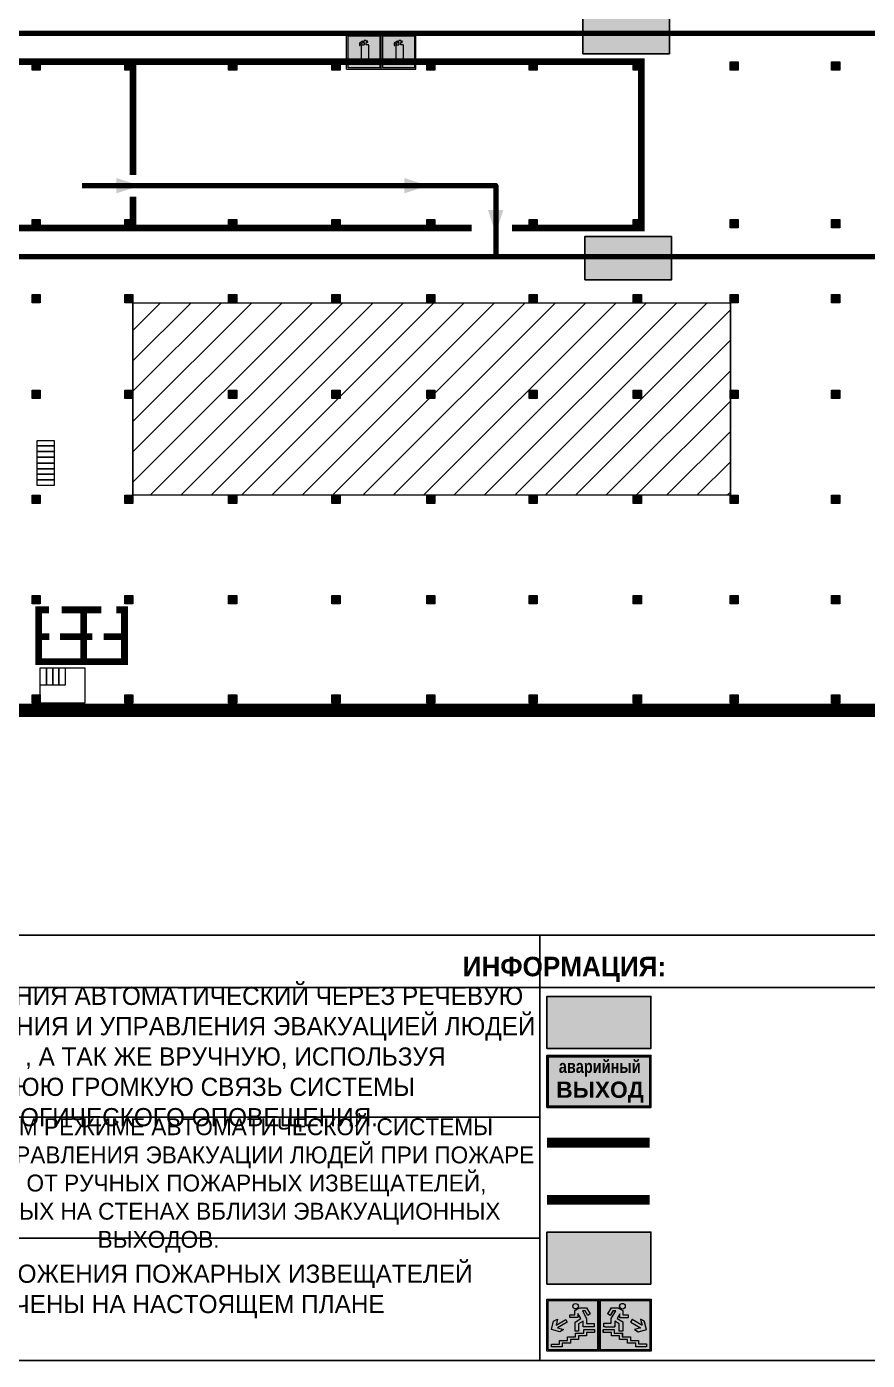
# Model space of a CAD drawing. Header units: millimetres. Extents: x 13810 to 67229, y 12374 to 21950.
# Drawn here: x 28822.2 to 28951.6, y 15361.6 to 15566.8 of the extents above; entities that cross this region are included whole.
import ezdxf

# ---------------------------------------------------------------- set-up
doc = ezdxf.new("R2010")
doc.units = ezdxf.units.MM
doc.linetypes.add('GOST2.303 4', pattern=[7, 5, -2, 0])
doc.layers.add('План_Штампы', color=7, linetype='Continuous')
doc.styles.add('обычный', font='arial.ttf')

# ---------------------------------------------------------------- blocks, each defined once
blk = doc.blocks.new('A$C41C009D9')
at = {"true_color": 0xffffff}
blk.add_hatch(color=7, dxfattribs=at).paths.add_polyline_path([(0, 8), (-16, 8), (-16, 0), (0, 0)])
h = blk.add_hatch(color=126)
h.dxf.hatch_style = 1
h.paths.add_polyline_path([(-15.8, 7.8), (-15.8, 0.2), (-0.2, 0.2), (-0.2, 7.8)])
at = {"color": 126}
for points in [[(-16, 0), (0, 0), (0, 8), (-16, 8)], [(-16, 0), (0, 0), (0, 8), (-16, 8)], [(-15.8, 7.8), (-0.2, 7.8), (-0.2, 0.2), (-15.8, 0.2)]]:
    blk.add_lwpolyline(points, close=True, dxfattribs=at)
at = {"color": 7, "true_color": 0xffffff, "insert": (-15.8, 7.3), "char_height": 2.5, "width": 15.5999, "attachment_point": 1, "style": 'обычный'}
blk.add_mtext('\\pi1.6133;{\\fArial|b1|i0|c204|p34;\\H0.8x;\\W0.8;аварийный\\H1.25x;\\W1;\\P\\pi1.2327;ВЫХОД}', dxfattribs=at)
blk = doc.blocks.new('A$C32E8229D')
at = {"true_color": 0xffffff}
blk.add_hatch(color=7, dxfattribs=at).paths.add_polyline_path([(0, 0), (0, -8), (16, -8), (16, 0)])
h = blk.add_hatch(color=126)
h.paths.add_polyline_path([(0.2, -0.2), (15.8, -0.2), (15.8, -7.8), (0.2, -7.8)])
h.paths.add_polyline_path([(13.49, -2.05), (12.08, -2.05), (11.37, -2.63, 0.162397), (11.29, -2.84), (11.29, -3.63), (10.35, -3.63), (10.35, -4.05), (11.68, -4.05), (11.68, -3.48), (12.26, -4.28), (11.29, -5.1), (11.29, -6.78), (11.85, -6.78), (11.85, -5.44), (12.8, -4.64), (12.8, -5.94), (14.46, -5.94), (14.46, -5.39), (13.45, -5.39), (13.45, -3.97), (12.46, -2.59), (13.15, -2.59), (13.69, -3.34), (14.18, -3)], flags=16)
h.paths.add_polyline_path([(10.74, -1.82, 1), (11.8, -1.82, 1)], flags=16)
h.paths.add_polyline_path([(9.39, -3.59), (5.99, -3.59), (6.56, -3.03), (5.91, -3.03), (5.1, -3.83), (5.91, -4.64), (6.56, -4.64), (5.99, -4.09), (9.39, -4.09)], flags=16)
h.paths.add_polyline_path([(4.29, -1.08), (1.72, -1.08), (1.72, -6.6), (4.29, -6.6)], flags=16)
at = {"color": 126}
blk.add_lwpolyline([(16, -8), (0, -8), (0, 0), (16, 0)], close=True, dxfattribs=at)
blk = doc.blocks.new('A$C7B4425F7')
at = {"true_color": 0xffffff}
blk.add_hatch(color=7, dxfattribs=at).paths.add_polyline_path([(0, 0), (-16, 0), (-16, -8), (0, -8)])
h = blk.add_hatch(color=126)
h.paths.add_polyline_path([(-0.2, -0.2), (-15.8, -0.2), (-15.8, -7.8), (-0.2, -7.8)])
h.paths.add_polyline_path([(-11.76, -2.03), (-11.76, -3.66), (-11.17, -3.66, -0.568275), (-11.17, -6.18), (-12.58, -6.18), (-12.58, -2.03)], flags=16)
h.paths.add_polyline_path([(-13.33, -4.12, -0.495768), (-13.59, -6.18), (-15.03, -6.18), (-15.03, -2.03), (-13.59, -2.03, -0.487973)], flags=16)
h.paths.add_polyline_path([(-10.25, -2.03), (-9.48, -2.03), (-9.48, -6.18), (-10.25, -6.18)], flags=16)
h.paths.add_polyline_path([(-13.84, -3.69), (-14.24, -3.69), (-14.24, -3.03), (-13.9, -3.03, -0.692621)], flags=0)
h.paths.add_polyline_path([(-9.15, -2.03), (-8.4, -2.03), (-8.04, -3.07), (-7.68, -2.03), (-6.93, -2.03), (-7.64, -4.1), (-6.93, -6.18), (-7.68, -6.18), (-8.04, -5.14), (-8.4, -6.18), (-9.15, -6.18), (-8.44, -4.1)], flags=16)
h.paths.add_polyline_path([(-11.76, -4.46), (-11.42, -4.46, -0.692621), (-11.36, -5.12), (-11.76, -5.12)], flags=0)
h.paths.add_polyline_path([(-13.9, -5.2), (-14.24, -5.2), (-14.24, -4.55), (-13.84, -4.55, -0.708038)], flags=0)
edge = h.paths.add_edge_path(flags=16)
edge.add_ellipse((-5.51, -4.08), major_axis=(0, 2.05), ratio=0.586184, start_angle=0, end_angle=360)
edge = h.paths.add_edge_path(flags=0)
edge.add_ellipse((-5.51, -4.08), major_axis=(0, 1.14), ratio=0.454828, start_angle=0, end_angle=360)
h.paths.add_polyline_path([(-4.13, -4.96, 0.377264), (-3.48, -4.52, 0.0555), (-3.16, -2.03), (-1.66, -2.03), (-1.66, -4.96), (-0.96, -4.96), (-0.96, -7.01), (-1.75, -7.01), (-1.75, -6.18), (-3.3, -6.18), (-3.3, -7.02), (-4.13, -7.02)], flags=16)
h.paths.add_polyline_path([(-2.73, -2.91), (-2.28, -2.91), (-2.28, -4.96), (-3.05, -4.96, 0.079136)], flags=0)
at = {"color": 126}
blk.add_lwpolyline([(-16, -8), (0, -8), (0, 0), (-16, 0)], close=True, dxfattribs=at)
blk = doc.blocks.new('вниз 3')
at = {"lineweight": 0, "true_color": 0xffffff}
h = blk.add_hatch(color=7, dxfattribs=at)
h.dxf.hatch_style = 1
h.paths.add_polyline_path([(40997.5, -4475.69), (40997.25, -4475.28), (40995.76, -4476.15), (40995.97, -4475.23), (40995.39, -4475.56), (40995.05, -4476.83), (40996.33, -4477.17), (40996.91, -4476.83), (40996, -4476.55)], flags=0)
h.paths.add_polyline_path([(40999.81, -4473.95), (41000.22, -4473.95), (41000.64, -4474.67), (41001.03, -4474.43), (41000.46, -4473.49), (41000.42, -4473.49), (40999.43, -4473.49), (40998.68, -4473.92), (40998.68, -4474.57), (40997.88, -4474.57), (40997.88, -4475), (40999.14, -4475), (40999.14, -4474.43), (40999.14, -4474.38), (40999.59, -4475.15), (40998.72, -4475.67), (40998.72, -4477.06), (40999.24, -4477.06), (40999.24, -4475.96), (40999.95, -4475.56), (40999.95, -4476.43), (41001.61, -4476.43), (41001.61, -4475.88), (41000.47, -4475.88), (41000.47, -4475.12)], flags=0)
h.paths.add_polyline_path([(40999.2, -4473.24, 1), (40998.35, -4473.24, 1)], flags=0)
h.paths.add_polyline_path([(41000.46, -4477.26), (41001.69, -4477.26), (41001.69, -4476.84), (41000.03, -4476.84), (41000.03, -4477.39), (40998.78, -4477.39), (40998.78, -4477.95), (40997.53, -4477.95), (40997.53, -4478.5), (40996.29, -4478.5), (40996.29, -4479.06), (40995.05, -4479.06), (40995.05, -4479.48), (40995.29, -4479.48), (40996.72, -4479.48), (40996.72, -4478.92), (40997.97, -4478.92), (40997.97, -4478.36), (40999.2, -4478.36), (40999.2, -4477.81), (41000.46, -4477.81)], flags=0)
h.paths.add_polyline_path([(41002.37, -4472.17), (40994.37, -4472.17), (40994.37, -4480.17), (41002.37, -4480.17)])
h.paths.add_polyline_path([(41002.16, -4479.96), (40994.57, -4479.96), (40994.57, -4472.37), (41002.16, -4472.37)], flags=16)
h.paths.add_polyline_path([(41001.61, -4475.88), (41001.61, -4476.43), (40999.95, -4476.43), (40999.95, -4475.56), (40999.24, -4475.96), (40999.24, -4477.06), (40998.72, -4477.06), (40998.72, -4475.67), (40999.59, -4475.15), (40999.14, -4474.38), (40999.14, -4474.43), (40999.14, -4475), (40997.88, -4475), (40997.88, -4474.57), (40998.68, -4474.57), (40998.68, -4473.92), (40999.43, -4473.49), (41000.42, -4473.49), (41000.46, -4473.49), (41001.03, -4474.43), (41000.64, -4474.67), (41000.22, -4473.95), (40999.81, -4473.95), (41000.47, -4475.12), (41000.47, -4475.88)], flags=0)
h.paths.add_polyline_path([(41001.69, -4476.84), (41001.69, -4477.26), (41000.46, -4477.26), (41000.46, -4477.81), (40999.2, -4477.81), (40999.2, -4478.36), (40997.97, -4478.36), (40997.97, -4478.92), (40996.72, -4478.92), (40996.72, -4479.48), (40995.05, -4479.48), (40995.05, -4479.06), (40996.29, -4479.06), (40996.29, -4478.5), (40997.53, -4478.5), (40997.53, -4477.95), (40998.78, -4477.95), (40998.78, -4477.39), (41000.03, -4477.39), (41000.03, -4476.84)], flags=0)
h.paths.add_polyline_path([(40998.35, -4473.24, -1), (40999.2, -4473.24, -1)], flags=0)
h.paths.add_polyline_path([(40997.5, -4475.69), (40996, -4476.55), (40996.91, -4476.83), (40996.33, -4477.17), (40995.05, -4476.83), (40995.39, -4475.56), (40995.97, -4475.23), (40995.76, -4476.15), (40997.25, -4475.28)], flags=0)
at = {"lineweight": 0}
h = blk.add_hatch(color=126, dxfattribs=at)
h.dxf.hatch_style = 1
h.paths.add_polyline_path([(41002.16, -4472.37), (40994.57, -4472.37), (40994.57, -4479.96), (41002.16, -4479.96)])
h.paths.add_polyline_path([(40995.97, -4475.23), (40995.76, -4476.15), (40997.25, -4475.28), (40997.5, -4475.69), (40996, -4476.55), (40996.91, -4476.83), (40996.33, -4477.17), (40995.05, -4476.83), (40995.39, -4475.56)], flags=16)
h.paths.add_polyline_path([(40997.88, -4474.57), (40998.68, -4474.57), (40998.68, -4473.92), (40999.43, -4473.49), (41000.42, -4473.49), (41000.46, -4473.49), (41001.03, -4474.43), (41000.64, -4474.67), (41000.22, -4473.95), (40999.81, -4473.95), (41000.47, -4475.12), (41000.47, -4475.88), (41001.61, -4475.88), (41001.61, -4476.43), (40999.95, -4476.43), (40999.95, -4475.56), (40999.24, -4475.96), (40999.24, -4477.06), (40998.72, -4477.06), (40998.72, -4475.67), (40999.59, -4475.15), (40999.14, -4474.38), (40999.14, -4474.43), (40999.14, -4475), (40997.88, -4475)], flags=16)
h.paths.add_polyline_path([(40998.35, -4473.24, -1), (40999.2, -4473.24, -1)], flags=16)
h.paths.add_polyline_path([(40997.53, -4477.95), (40998.78, -4477.95), (40998.78, -4477.39), (41000.03, -4477.39), (41000.03, -4476.84), (41001.69, -4476.84), (41001.69, -4477.26), (41000.46, -4477.26), (41000.46, -4477.81), (40999.2, -4477.81), (40999.2, -4478.36), (40997.97, -4478.36), (40997.97, -4478.92), (40996.72, -4478.92), (40996.72, -4479.48), (40995.05, -4479.48), (40995.05, -4479.06), (40996.29, -4479.06), (40996.29, -4478.5), (40997.53, -4478.5)], flags=16)
at = {"lineweight": 0, "true_color": 0xffffff}
h = blk.add_hatch(color=7, dxfattribs=at)
h.dxf.hatch_style = 1
h.paths.add_polyline_path([(40999.2, -4473.24, 1), (40998.35, -4473.24, 1)])
h.paths.add_polyline_path([(40999.81, -4473.95), (41000.22, -4473.95), (41000.64, -4474.67), (41001.03, -4474.43), (41000.46, -4473.49), (41000.42, -4473.49), (40999.43, -4473.49), (40998.68, -4473.92), (40998.68, -4474.57), (40997.88, -4474.57), (40997.88, -4475), (40999.14, -4475), (40999.14, -4474.43), (40999.14, -4474.38), (40999.59, -4475.15), (40998.72, -4475.67), (40998.72, -4477.06), (40999.24, -4477.06), (40999.24, -4475.96), (40999.95, -4475.56), (40999.95, -4476.43), (41001.61, -4476.43), (41001.61, -4475.88), (41000.47, -4475.88), (41000.47, -4475.12)])
h.paths.add_polyline_path([(40999.2, -4477.81), (41000.46, -4477.81), (41000.46, -4477.26), (41001.69, -4477.26), (41001.69, -4476.84), (41000.03, -4476.84), (41000.03, -4477.39), (40998.78, -4477.39), (40998.78, -4477.95), (40997.53, -4477.95), (40997.53, -4478.5), (40996.29, -4478.5), (40996.29, -4479.06), (40995.05, -4479.06), (40995.05, -4479.48), (40995.29, -4479.48), (40996.72, -4479.48), (40996.72, -4478.92), (40997.97, -4478.92), (40997.97, -4478.36), (40999.2, -4478.36)])
h.paths.add_polyline_path([(40997.5, -4475.69), (40997.25, -4475.28), (40995.76, -4476.15), (40995.97, -4475.23), (40995.39, -4475.56), (40995.05, -4476.83), (40996.33, -4477.17), (40996.91, -4476.83), (40996, -4476.55)])
at = {"color": 126, "lineweight": 0}
for points in [[(40994.37, -4472.17), (41002.37, -4472.17), (41002.37, -4480.17), (40994.37, -4480.17)], [(40994.57, -4472.37), (41002.16, -4472.37), (41002.16, -4479.96), (40994.57, -4479.96)]]:
    blk.add_lwpolyline(points, close=True, dxfattribs=at)
for points in [[(40999.14, -4474.43), (40999.14, -4475), (40997.88, -4475), (40997.88, -4474.57), (40998.68, -4474.57), (40998.68, -4473.92), (40999.43, -4473.49), (41000.42, -4473.49), (41000.46, -4473.49), (41001.03, -4474.43), (41000.64, -4474.67), (41000.22, -4473.95), (40999.81, -4473.95), (41000.47, -4475.12), (41000.47, -4475.88), (41001.61, -4475.88), (41001.61, -4476.43), (40999.95, -4476.43), (40999.95, -4475.56), (40999.24, -4475.96), (40999.24, -4477.06), (40998.72, -4477.06), (40998.72, -4475.67), (40999.59, -4475.15), (40999.14, -4474.38), (40999.14, -4474.43)], [(40995.05, -4476.83), (40995.39, -4475.56), (40995.97, -4475.23), (40995.76, -4476.15), (40997.25, -4475.28), (40997.5, -4475.69), (40996, -4476.55), (40996.91, -4476.83), (40996.33, -4477.17), (40995.05, -4476.83)], [(40995.29, -4479.48), (40995.05, -4479.48), (40995.05, -4479.06), (40996.29, -4479.06), (40996.29, -4478.5), (40997.53, -4478.5), (40997.53, -4477.95), (40998.78, -4477.95), (40998.78, -4477.39), (41000.03, -4477.39), (41000.03, -4476.84), (41001.69, -4476.84), (41001.69, -4477.26), (41000.46, -4477.26), (41000.46, -4477.81), (40999.2, -4477.81), (40999.2, -4478.36), (40997.97, -4478.36), (40997.97, -4478.92), (40996.72, -4478.92), (40996.72, -4479.48), (40995.05, -4479.48)]]:
    blk.add_lwpolyline(points, dxfattribs=at)
blk.add_circle((40998.77, -4473.24), 0.426, dxfattribs=at)
blk = doc.blocks.new('вниз')
at = {"lineweight": 0, "true_color": 0xffffff}
h = blk.add_hatch(color=7, dxfattribs=at)
h.dxf.hatch_style = 1
h.paths.add_polyline_path([(40994.51, -4472.22), (40986.51, -4472.22), (40986.51, -4480.22), (40994.51, -4480.22)])
h.paths.add_polyline_path([(40994.31, -4472.42), (40994.31, -4480.01), (40986.71, -4480.01), (40986.71, -4472.42)], flags=16)
h.paths.add_polyline_path([(40988.43, -4473.53), (40989.43, -4473.53), (40990.19, -4473.96), (40990.19, -4474.6), (40991, -4474.6), (40991, -4475.06), (40989.73, -4475.06), (40989.73, -4474.46), (40989.3, -4475.18), (40990.17, -4475.7), (40990.17, -4477.11), (40989.63, -4477.11), (40989.63, -4476.01), (40988.94, -4475.59), (40988.94, -4476.46), (40988.94, -4476.46), (40987.47, -4476.46), (40987.26, -4476.46), (40987.26, -4475.92), (40988.4, -4475.92), (40988.4, -4475.2), (40989.1, -4473.99), (40988.66, -4473.99), (40988.24, -4474.7), (40987.86, -4474.47), (40988.41, -4473.56)], flags=0)
h.paths.add_polyline_path([(40990.55, -4473.29, -1), (40989.69, -4473.29, -1)], flags=0)
h.paths.add_polyline_path([(40988.85, -4476.89), (40988.85, -4477.43), (40990.1, -4477.43), (40990.1, -4477.99), (40991.34, -4477.99), (40991.34, -4478.54), (40992.59, -4478.54), (40992.59, -4479.09), (40993.83, -4479.09), (40993.83, -4479.52), (40992.17, -4479.52), (40992.17, -4478.97), (40990.91, -4478.97), (40990.91, -4478.41), (40989.68, -4478.41), (40989.68, -4477.86), (40988.43, -4477.86), (40988.43, -4477.31), (40987.6, -4477.31), (40987.18, -4477.31), (40987.18, -4476.89)], flags=0)
h.paths.add_polyline_path([(40991.61, -4475.33), (40993.12, -4476.2), (40992.9, -4475.27), (40993.48, -4475.6), (40993.83, -4476.88), (40992.56, -4477.22), (40991.97, -4476.88), (40992.9, -4476.61), (40991.38, -4475.74), (40991.58, -4475.39)], flags=0)
h.paths.add_polyline_path([(40990.19, -4473.96), (40989.43, -4473.53), (40988.43, -4473.53), (40988.41, -4473.56), (40987.86, -4474.47), (40988.24, -4474.7), (40988.66, -4473.99), (40989.1, -4473.99), (40988.4, -4475.2), (40988.4, -4475.92), (40987.26, -4475.92), (40987.26, -4476.46), (40987.47, -4476.46), (40988.94, -4476.46), (40988.94, -4476.27), (40988.94, -4475.59), (40989.63, -4476.01), (40989.63, -4477.11), (40990.17, -4477.11), (40990.17, -4475.7), (40989.3, -4475.18), (40989.73, -4474.46), (40989.73, -4475.06), (40991, -4475.06), (40991, -4474.6), (40990.19, -4474.6)], flags=0)
h.paths.add_polyline_path([(40990.55, -4473.29, 1), (40989.69, -4473.29, 1)], flags=0)
h.paths.add_polyline_path([(40991.61, -4475.33), (40991.58, -4475.39), (40991.38, -4475.74), (40992.9, -4476.61), (40991.97, -4476.88), (40992.56, -4477.22), (40993.83, -4476.88), (40993.48, -4475.6), (40992.9, -4475.27), (40993.12, -4476.2)], flags=0)
h.paths.add_polyline_path([(40990.1, -4477.43), (40988.85, -4477.43), (40988.85, -4476.89), (40987.18, -4476.89), (40987.18, -4477.31), (40987.6, -4477.31), (40988.43, -4477.31), (40988.43, -4477.86), (40989.68, -4477.86), (40989.68, -4478.41), (40990.91, -4478.41), (40990.91, -4478.97), (40992.17, -4478.97), (40992.17, -4479.52), (40993.83, -4479.52), (40993.83, -4479.09), (40992.59, -4479.09), (40992.59, -4478.54), (40991.34, -4478.54), (40991.34, -4477.99), (40990.1, -4477.99)], flags=0)
at = {"lineweight": 0}
h = blk.add_hatch(color=126, dxfattribs=at)
h.dxf.hatch_style = 1
h.paths.add_polyline_path([(40994.31, -4472.42), (40986.71, -4472.42), (40986.71, -4480.01), (40994.31, -4480.01)])
h.paths.add_polyline_path([(40988.43, -4473.53), (40989.43, -4473.53), (40990.19, -4473.96), (40990.19, -4474.6), (40991, -4474.6), (40991, -4475.06), (40989.73, -4475.06), (40989.73, -4474.46), (40989.3, -4475.18), (40990.17, -4475.7), (40990.17, -4477.11), (40989.63, -4477.11), (40989.63, -4476.01), (40988.94, -4475.59), (40988.94, -4476.46), (40988.94, -4476.46), (40987.47, -4476.46), (40987.26, -4476.46), (40987.26, -4475.92), (40988.4, -4475.92), (40988.4, -4475.2), (40989.1, -4473.99), (40988.66, -4473.99), (40988.24, -4474.7), (40987.86, -4474.47), (40988.41, -4473.56)], flags=16)
h.paths.add_polyline_path([(40990.55, -4473.29, -1), (40989.69, -4473.29, -1)], flags=16)
h.paths.add_polyline_path([(40988.85, -4476.89), (40988.85, -4477.43), (40990.1, -4477.43), (40990.1, -4477.99), (40991.34, -4477.99), (40991.34, -4478.54), (40992.59, -4478.54), (40992.59, -4479.09), (40993.83, -4479.09), (40993.83, -4479.52), (40992.17, -4479.52), (40992.17, -4478.97), (40990.91, -4478.97), (40990.91, -4478.41), (40989.68, -4478.41), (40989.68, -4477.86), (40988.43, -4477.86), (40988.43, -4477.31), (40987.6, -4477.31), (40987.18, -4477.31), (40987.18, -4476.89)], flags=16)
h.paths.add_polyline_path([(40991.61, -4475.33), (40993.12, -4476.2), (40992.9, -4475.27), (40993.48, -4475.6), (40993.83, -4476.88), (40992.56, -4477.22), (40991.97, -4476.88), (40992.9, -4476.61), (40991.38, -4475.74), (40991.58, -4475.39)], flags=16)
at = {"lineweight": 0, "true_color": 0xffffff}
h = blk.add_hatch(color=7, dxfattribs=at)
h.dxf.hatch_style = 1
h.paths.add_polyline_path([(40989.73, -4474.46), (40989.73, -4475.06), (40991, -4475.06), (40991, -4474.6), (40990.19, -4474.6), (40990.19, -4473.96), (40989.43, -4473.53), (40988.43, -4473.53), (40988.41, -4473.56), (40987.86, -4474.47), (40988.24, -4474.7), (40988.66, -4473.99), (40989.1, -4473.99), (40988.4, -4475.2), (40988.4, -4475.92), (40987.26, -4475.92), (40987.26, -4476.46), (40987.47, -4476.46), (40988.94, -4476.46), (40988.94, -4475.59), (40989.63, -4476.01), (40989.63, -4477.11), (40990.17, -4477.11), (40990.17, -4475.7), (40989.3, -4475.18)])
h.paths.add_polyline_path([(40989.69, -4473.29, 1), (40990.55, -4473.29, 1)])
h.paths.add_polyline_path([(40991.61, -4475.33), (40991.58, -4475.39), (40991.38, -4475.74), (40992.9, -4476.61), (40991.97, -4476.88), (40992.56, -4477.22), (40993.83, -4476.88), (40993.48, -4475.6), (40992.9, -4475.27), (40993.12, -4476.2)])
h.paths.add_polyline_path([(40990.1, -4477.43), (40988.85, -4477.43), (40988.85, -4476.89), (40987.18, -4476.89), (40987.18, -4477.31), (40987.6, -4477.31), (40988.43, -4477.31), (40988.43, -4477.86), (40989.68, -4477.86), (40989.68, -4478.41), (40990.91, -4478.41), (40990.91, -4478.97), (40992.17, -4478.97), (40992.17, -4479.52), (40993.83, -4479.52), (40993.83, -4479.09), (40992.59, -4479.09), (40992.59, -4478.54), (40991.34, -4478.54), (40991.34, -4477.99), (40990.1, -4477.99)])
at = {"color": 126, "lineweight": 0}
for points in [[(40986.51, -4472.22), (40994.51, -4472.22), (40994.51, -4480.22), (40986.51, -4480.22)], [(40986.71, -4472.42), (40994.31, -4472.42), (40994.31, -4480.01), (40986.71, -4480.01)]]:
    blk.add_lwpolyline(points, close=True, dxfattribs=at)
for points in [[(40987.47, -4476.46), (40987.26, -4476.46), (40987.26, -4475.92), (40988.4, -4475.92), (40988.4, -4475.2), (40989.1, -4473.99), (40988.66, -4473.99), (40988.24, -4474.7), (40987.86, -4474.47), (40988.41, -4473.56), (40988.43, -4473.53), (40989.43, -4473.53), (40990.19, -4473.96), (40990.19, -4474.6), (40991, -4474.6), (40991, -4475.06), (40989.73, -4475.06), (40989.73, -4474.46), (40989.3, -4475.18), (40990.17, -4475.7), (40990.17, -4477.11), (40989.63, -4477.11), (40989.63, -4476.01), (40988.94, -4475.59), (40988.94, -4476.46)], [(40987.47, -4476.46), (40988.94, -4476.46), (40988.94, -4476.27)], [(40991.58, -4475.39), (40991.38, -4475.74), (40992.9, -4476.61), (40991.97, -4476.88), (40992.56, -4477.22), (40993.83, -4476.88), (40993.48, -4475.6), (40992.9, -4475.27), (40993.12, -4476.2), (40991.61, -4475.33), (40991.58, -4475.39)], [(40987.6, -4477.31), (40987.18, -4477.31), (40987.18, -4476.89), (40988.85, -4476.89), (40988.85, -4477.43), (40990.1, -4477.43), (40990.1, -4477.99), (40991.34, -4477.99), (40991.34, -4478.54), (40992.59, -4478.54), (40992.59, -4479.09), (40993.83, -4479.09), (40993.83, -4479.52), (40992.17, -4479.52), (40992.17, -4478.97), (40990.91, -4478.97), (40990.91, -4478.41), (40989.68, -4478.41), (40989.68, -4477.86), (40988.43, -4477.86), (40988.43, -4477.31), (40987.6, -4477.31)]]:
    blk.add_lwpolyline(points, dxfattribs=at)
blk.add_circle((40990.12, -4473.29), 0.432, dxfattribs=at)
blk = doc.blocks.new('A$C3AD82952')
at = {"true_color": 0xf5f5ff}
h = blk.add_hatch(color=7, dxfattribs=at)
h.dxf.hatch_style = 1
h.paths.add_polyline_path([(8.21, 8.73, 0.414214), (7.89, 9.05), (7.22, 9.05), (7.22, 9.92), (7.59, 9.92, 1), (7.57, 10.36), (7.22, 10.36), (7.22, 10.6), (6.43, 10.6), (6.43, 10.36), (6.01, 10.36), (4.74, 9.59), (4.74, 8.69), (4.98, 8.73), (4.98, 9.26), (6.12, 9.91), (6.43, 9.91), (6.43, 9.05), (5.76, 9.05, 0.414214), (5.44, 8.73), (5.44, 2.2), (8.21, 2.2)], flags=0)
h.paths.add_polyline_path([(12.8, 12.8), (0, 12.8), (0, 0), (12.8, 0)])
h.paths.add_polyline_path([(0.51, 12.29), (12.29, 12.29), (12.29, 0.51), (0.51, 0.51)], flags=16)
h.paths.add_polyline_path([(4.74, 9.59), (6.01, 10.36), (6.43, 10.36), (6.43, 10.6), (7.22, 10.6), (7.22, 10.36), (7.59, 10.36, -0.94586), (7.59, 9.92), (7.22, 9.92), (7.22, 9.05), (7.89, 9.05, -0.414214), (8.21, 8.73), (8.21, 2.2), (5.44, 2.2), (5.44, 8.73, -0.414214), (5.76, 9.05), (6.43, 9.05), (6.43, 9.91), (6.12, 9.91), (4.98, 9.26), (4.98, 8.73), (4.74, 8.69)], flags=0)
h = blk.add_hatch(color=242)
h.dxf.hatch_style = 1
h.paths.add_polyline_path([(12.29, 12.29), (0.51, 12.29), (0.51, 0.51), (12.29, 0.51)])
h.paths.add_polyline_path([(4.74, 8.69), (4.74, 9.59), (6.01, 10.36), (6.43, 10.36), (6.43, 10.6), (7.22, 10.6), (7.22, 10.36), (7.59, 10.36, -0.94586), (7.59, 9.92), (7.22, 9.92), (7.22, 9.05), (7.89, 9.05, -0.414214), (8.21, 8.73), (8.21, 2.2), (5.44, 2.2), (5.44, 8.73, -0.414214), (5.76, 9.05), (6.43, 9.05), (6.43, 9.91), (6.12, 9.91), (4.98, 9.26), (4.98, 8.73)], flags=16)
h = blk.add_hatch(color=7, dxfattribs=at)
h.dxf.hatch_style = 1
h.paths.add_polyline_path([(8.21, 8.73, 0.414214), (7.89, 9.05), (7.22, 9.05), (7.22, 9.92), (7.59, 9.92, 1), (7.57, 10.36), (7.22, 10.36), (7.22, 10.6), (6.43, 10.6), (6.43, 10.36), (6.01, 10.36), (4.74, 9.59), (4.74, 8.69), (4.98, 8.73), (4.98, 9.26), (6.12, 9.91), (6.43, 9.91), (6.43, 9.05), (5.76, 9.05, 0.414214), (5.44, 8.73), (5.44, 2.2), (8.21, 2.2)])
at = {"color": 242, "lineweight": 5}
for p, q in [((0, 0), (0, 12.8)), ((0, 12.8), (12.8, 12.8)), ((6.01, 10.36), (4.74, 9.59)), ((4.98, 9.26), (6.12, 9.91)), ((6.01, 10.36), (6.43, 10.36)), ((6.12, 9.91), (6.43, 9.91)), ((7.22, 10.6), (6.43, 10.6)), ((6.43, 10.6), (6.43, 10.36)), ((6.43, 9.91), (6.43, 9.05)), ((7.22, 10.36), (7.22, 10.6)), ((7.59, 10.36), (7.22, 10.36)), ((7.22, 9.05), (7.22, 9.92)), ((7.59, 9.92), (7.22, 9.92)), ((12.8, 0), (12.8, 12.8)), ((4.74, 9.59), (4.74, 8.69)), ((4.74, 8.69), (4.98, 8.73)), ((4.98, 8.73), (4.98, 9.26)), ((5.44, 2.2), (5.44, 8.73)), ((5.76, 9.05), (6.43, 9.05)), ((7.89, 9.05), (7.22, 9.05)), ((8.21, 2.2), (8.21, 8.73)), ((0, 0), (12.8, 0)), ((5.44, 2.2), (8.21, 2.2))]:
    blk.add_line(p, q, dxfattribs=at)
blk.add_lwpolyline([(0.51, 12.29), (12.29, 12.29), (12.29, 0.51), (0.51, 0.51)], close=True, dxfattribs=at)
for centre, radius, start, end in [((7.58, 10.14), 0.223, 273.1875, 86.8125), ((5.76, 8.73), 0.32, 90, 180), ((7.89, 8.73), 0.32, 0, 90)]:
    blk.add_arc(centre, radius, start, end, dxfattribs=at)

msp = doc.modelspace()

# ---------------------------------------------------------------- hatches: boundary and pattern name
at = {"lineweight": 0, "true_color": 0x000000}
h = msp.add_hatch(dxfattribs=at)
h.set_pattern_fill('ANSI31', color=18, scale=1.0404)
h.set_pattern_definition([(45, (11968.9013, 7105.855), (-2.3357646, 2.3357646), [])])
h.paths.add_polyline_path([(28524.28, 15618.65), (28524.28, 15630.37), (28510.78, 15630.37), (28510.78, 15618.65)])
h.paths.add_polyline_path([(28510.78, 15525.61), (28510.78, 15493.43), (28543.36, 15493.43), (28543.36, 15525.61)])
h.paths.add_polyline_path([(28574.17, 15630.73), (28560.7, 15630.73), (28560.7, 15618.65), (28574.17, 15618.65)])
h.paths.add_polyline_path([(28666.01, 15572.92), (28666.01, 15603.19), (28574.17, 15603.19), (28574.17, 15572.92)])
h.paths.add_polyline_path([(28667.28, 15632.92), (28667.28, 15619.93), (28681.11, 15619.93), (28681.11, 15632.92)])
h.paths.add_polyline_path([(28679.01, 15574.31), (28679.01, 15584.71), (28668.94, 15584.71), (28668.94, 15574.31)])
h.paths.add_polyline_path([(28680.16, 15522.99), (28668.45, 15522.99), (28668.45, 15511.86), (28680.16, 15511.86)])
h.paths.add_polyline_path([(28680.16, 15492.19), (28668.45, 15492.19), (28668.45, 15481.05), (28680.16, 15481.05)])
h.paths.add_polyline_path([(28790.65, 15494.71), (28790.65, 15524.33), (28698.61, 15524.33), (28698.61, 15494.71)])
h.paths.add_polyline_path([(28805.78, 15572.92), (28805.78, 15603.19), (28698.61, 15603.19), (28698.61, 15572.92)])
h.paths.add_polyline_path([(28853.34, 15603.19), (28838.63, 15603.19), (28838.63, 15572.92), (28853.34, 15572.92)])
h.paths.add_polyline_path([(28930.5, 15494.71), (28930.5, 15524.33), (28838.63, 15524.33), (28838.63, 15494.71)])
at = {"lineweight": 0}
h = msp.add_hatch(color=256, dxfattribs=at)
h.dxf.hatch_style = 1
h.paths.add_polyline_path([(28824.32, 15560.15), (28824.32, 15561.43), (28823.05, 15561.43), (28823.05, 15560.15)])
h = msp.add_hatch(color=256, dxfattribs=at)
h.dxf.hatch_style = 1
h.paths.add_polyline_path([(28838.58, 15560.15), (28838.58, 15561.43), (28837.31, 15561.43), (28837.31, 15560.15)])
h = msp.add_hatch(color=256, dxfattribs=at)
h.dxf.hatch_style = 1
h.paths.add_polyline_path([(28854.56, 15560.15), (28854.56, 15561.43), (28853.29, 15561.43), (28853.29, 15560.15)])
h = msp.add_hatch(color=256, dxfattribs=at)
h.dxf.hatch_style = 1
h.paths.add_polyline_path([(28870.46, 15560.15), (28870.46, 15561.43), (28869.19, 15561.43), (28869.19, 15560.15)])
h = msp.add_hatch(color=256, dxfattribs=at)
h.dxf.hatch_style = 1
h.paths.add_polyline_path([(28885.04, 15560.15), (28885.04, 15561.43), (28883.77, 15561.43), (28883.77, 15560.15)])
h = msp.add_hatch(color=256, dxfattribs=at)
h.dxf.hatch_style = 1
h.paths.add_polyline_path([(28900.79, 15560.15), (28900.79, 15561.43), (28899.52, 15561.43), (28899.52, 15560.15)])
h = msp.add_hatch(color=256, dxfattribs=at)
h.dxf.hatch_style = 1
h.paths.add_polyline_path([(28916.81, 15560.15), (28916.81, 15561.43), (28915.54, 15561.43), (28915.54, 15560.15)])
h = msp.add_hatch(color=256, dxfattribs=at)
h.dxf.hatch_style = 1
h.paths.add_polyline_path([(28931.72, 15560.15), (28931.72, 15561.43), (28930.45, 15561.43), (28930.45, 15560.15)])
h = msp.add_hatch(color=256, dxfattribs=at)
h.dxf.hatch_style = 1
h.paths.add_polyline_path([(28947.34, 15560.15), (28947.34, 15561.43), (28946.07, 15561.43), (28946.07, 15560.15)])
h = msp.add_hatch(color=256, dxfattribs=at)
h.dxf.hatch_style = 1
h.paths.add_polyline_path([(28824.32, 15535.85), (28824.32, 15537.13), (28823.05, 15537.13), (28823.05, 15535.85)])
h = msp.add_hatch(color=256, dxfattribs=at)
h.dxf.hatch_style = 1
h.paths.add_polyline_path([(28838.58, 15535.85), (28838.58, 15537.13), (28837.31, 15537.13), (28837.31, 15535.85)])
h = msp.add_hatch(color=256, dxfattribs=at)
h.dxf.hatch_style = 1
h.paths.add_polyline_path([(28854.56, 15535.85), (28854.56, 15537.13), (28853.29, 15537.13), (28853.29, 15535.85)])
h = msp.add_hatch(color=256, dxfattribs=at)
h.dxf.hatch_style = 1
h.paths.add_polyline_path([(28870.46, 15535.85), (28870.46, 15537.13), (28869.19, 15537.13), (28869.19, 15535.85)])
h = msp.add_hatch(color=256, dxfattribs=at)
h.dxf.hatch_style = 1
h.paths.add_polyline_path([(28885.04, 15535.85), (28885.04, 15537.13), (28883.77, 15537.13), (28883.77, 15535.85)])
h = msp.add_hatch(color=256, dxfattribs=at)
h.dxf.hatch_style = 1
h.paths.add_polyline_path([(28900.79, 15535.85), (28900.79, 15537.13), (28899.52, 15537.13), (28899.52, 15535.85)])
h = msp.add_hatch(color=256, dxfattribs=at)
h.dxf.hatch_style = 1
h.paths.add_polyline_path([(28916.81, 15535.85), (28916.81, 15537.13), (28915.54, 15537.13), (28915.54, 15535.85)])
h = msp.add_hatch(color=256, dxfattribs=at)
h.dxf.hatch_style = 1
h.paths.add_polyline_path([(28931.72, 15535.85), (28931.72, 15537.13), (28930.45, 15537.13), (28930.45, 15535.85)])
h = msp.add_hatch(color=256, dxfattribs=at)
h.dxf.hatch_style = 1
h.paths.add_polyline_path([(28947.34, 15535.85), (28947.34, 15537.13), (28946.07, 15537.13), (28946.07, 15535.85)])
h = msp.add_hatch(color=256, dxfattribs=at)
h.dxf.hatch_style = 1
h.paths.add_polyline_path([(28824.32, 15524.32), (28824.32, 15525.61), (28823.05, 15525.61), (28823.05, 15524.32)])
h = msp.add_hatch(color=256, dxfattribs=at)
h.dxf.hatch_style = 1
h.paths.add_polyline_path([(28838.58, 15524.32), (28838.58, 15525.61), (28837.31, 15525.61), (28837.31, 15524.32)])
h = msp.add_hatch(color=256, dxfattribs=at)
h.dxf.hatch_style = 1
h.paths.add_polyline_path([(28854.56, 15524.32), (28854.56, 15525.61), (28853.29, 15525.61), (28853.29, 15524.32)])
h = msp.add_hatch(color=256, dxfattribs=at)
h.dxf.hatch_style = 1
h.paths.add_polyline_path([(28870.46, 15524.32), (28870.46, 15525.61), (28869.19, 15525.61), (28869.19, 15524.32)])
h = msp.add_hatch(color=256, dxfattribs=at)
h.dxf.hatch_style = 1
h.paths.add_polyline_path([(28885.04, 15524.32), (28885.04, 15525.61), (28883.77, 15525.61), (28883.77, 15524.32)])
h = msp.add_hatch(color=256, dxfattribs=at)
h.dxf.hatch_style = 1
h.paths.add_polyline_path([(28900.79, 15524.32), (28900.79, 15525.61), (28899.52, 15525.61), (28899.52, 15524.32)])
h = msp.add_hatch(color=256, dxfattribs=at)
h.dxf.hatch_style = 1
h.paths.add_polyline_path([(28916.81, 15524.32), (28916.81, 15525.61), (28915.54, 15525.61), (28915.54, 15524.32)])
h = msp.add_hatch(color=256, dxfattribs=at)
h.dxf.hatch_style = 1
h.paths.add_polyline_path([(28931.72, 15524.32), (28931.72, 15525.61), (28930.45, 15525.61), (28930.45, 15524.32)])
h = msp.add_hatch(color=256, dxfattribs=at)
h.dxf.hatch_style = 1
h.paths.add_polyline_path([(28947.34, 15524.32), (28947.34, 15525.61), (28946.07, 15525.61), (28946.07, 15524.32)])
h = msp.add_hatch(color=256, dxfattribs=at)
h.dxf.hatch_style = 1
h.paths.add_polyline_path([(28824.32, 15509.62), (28824.32, 15510.9), (28823.05, 15510.9), (28823.05, 15509.62)])
h = msp.add_hatch(color=256, dxfattribs=at)
h.dxf.hatch_style = 1
h.paths.add_polyline_path([(28838.58, 15509.62), (28838.58, 15510.9), (28837.31, 15510.9), (28837.31, 15509.62)])
h = msp.add_hatch(color=256, dxfattribs=at)
h.dxf.hatch_style = 1
h.paths.add_polyline_path([(28854.56, 15509.62), (28854.56, 15510.9), (28853.29, 15510.9), (28853.29, 15509.62)])
h = msp.add_hatch(color=256, dxfattribs=at)
h.dxf.hatch_style = 1
h.paths.add_polyline_path([(28870.46, 15509.62), (28870.46, 15510.9), (28869.19, 15510.9), (28869.19, 15509.62)])
h = msp.add_hatch(color=256, dxfattribs=at)
h.dxf.hatch_style = 1
h.paths.add_polyline_path([(28885.04, 15509.62), (28885.04, 15510.9), (28883.77, 15510.9), (28883.77, 15509.62)])
h = msp.add_hatch(color=256, dxfattribs=at)
h.dxf.hatch_style = 1
h.paths.add_polyline_path([(28900.79, 15509.62), (28900.79, 15510.9), (28899.52, 15510.9), (28899.52, 15509.62)])
h = msp.add_hatch(color=256, dxfattribs=at)
h.dxf.hatch_style = 1
h.paths.add_polyline_path([(28916.81, 15509.62), (28916.81, 15510.9), (28915.54, 15510.9), (28915.54, 15509.62)])
h = msp.add_hatch(color=256, dxfattribs=at)
h.dxf.hatch_style = 1
h.paths.add_polyline_path([(28931.72, 15509.62), (28931.72, 15510.9), (28930.45, 15510.9), (28930.45, 15509.62)])
h = msp.add_hatch(color=256, dxfattribs=at)
h.dxf.hatch_style = 1
h.paths.add_polyline_path([(28947.34, 15509.62), (28947.34, 15510.9), (28946.07, 15510.9), (28946.07, 15509.62)])
h = msp.add_hatch(color=256, dxfattribs=at)
h.dxf.hatch_style = 1
h.paths.add_polyline_path([(28824.32, 15493.42), (28824.32, 15494.7), (28823.05, 15494.7), (28823.05, 15493.42)])
h = msp.add_hatch(color=256, dxfattribs=at)
h.dxf.hatch_style = 1
h.paths.add_polyline_path([(28838.58, 15493.42), (28838.58, 15494.7), (28837.31, 15494.7), (28837.31, 15493.42)])
h = msp.add_hatch(color=256, dxfattribs=at)
h.dxf.hatch_style = 1
h.paths.add_polyline_path([(28854.56, 15493.42), (28854.56, 15494.7), (28853.29, 15494.7), (28853.29, 15493.42)])
h = msp.add_hatch(color=256, dxfattribs=at)
h.dxf.hatch_style = 1
h.paths.add_polyline_path([(28870.46, 15493.42), (28870.46, 15494.7), (28869.19, 15494.7), (28869.19, 15493.42)])
h = msp.add_hatch(color=256, dxfattribs=at)
h.dxf.hatch_style = 1
h.paths.add_polyline_path([(28885.04, 15493.42), (28885.04, 15494.7), (28883.77, 15494.7), (28883.77, 15493.42)])
h = msp.add_hatch(color=256, dxfattribs=at)
h.dxf.hatch_style = 1
h.paths.add_polyline_path([(28900.79, 15493.42), (28900.79, 15494.7), (28899.52, 15494.7), (28899.52, 15493.42)])
h = msp.add_hatch(color=256, dxfattribs=at)
h.dxf.hatch_style = 1
h.paths.add_polyline_path([(28916.81, 15493.42), (28916.81, 15494.7), (28915.54, 15494.7), (28915.54, 15493.42)])
h = msp.add_hatch(color=256, dxfattribs=at)
h.dxf.hatch_style = 1
h.paths.add_polyline_path([(28931.72, 15493.42), (28931.72, 15494.7), (28930.45, 15494.7), (28930.45, 15493.42)])
h = msp.add_hatch(color=256, dxfattribs=at)
h.dxf.hatch_style = 1
h.paths.add_polyline_path([(28947.34, 15493.42), (28947.34, 15494.7), (28946.07, 15494.7), (28946.07, 15493.42)])
h = msp.add_hatch(color=256, dxfattribs=at)
h.dxf.hatch_style = 1
h.paths.add_polyline_path([(28824.32, 15478.02), (28824.32, 15479.3), (28823.05, 15479.3), (28823.05, 15478.02)])
h = msp.add_hatch(color=256, dxfattribs=at)
h.dxf.hatch_style = 1
h.paths.add_polyline_path([(28838.58, 15478.02), (28838.58, 15479.3), (28837.31, 15479.3), (28837.31, 15478.02)])
h = msp.add_hatch(color=256, dxfattribs=at)
h.dxf.hatch_style = 1
h.paths.add_polyline_path([(28854.56, 15478.02), (28854.56, 15479.3), (28853.29, 15479.3), (28853.29, 15478.02)])
h = msp.add_hatch(color=256, dxfattribs=at)
h.dxf.hatch_style = 1
h.paths.add_polyline_path([(28870.46, 15478.02), (28870.46, 15479.3), (28869.19, 15479.3), (28869.19, 15478.02)])
h = msp.add_hatch(color=256, dxfattribs=at)
h.dxf.hatch_style = 1
h.paths.add_polyline_path([(28885.04, 15478.02), (28885.04, 15479.3), (28883.77, 15479.3), (28883.77, 15478.02)])
h = msp.add_hatch(color=256, dxfattribs=at)
h.dxf.hatch_style = 1
h.paths.add_polyline_path([(28900.79, 15478.02), (28900.79, 15479.3), (28899.52, 15479.3), (28899.52, 15478.02)])
h = msp.add_hatch(color=256, dxfattribs=at)
h.dxf.hatch_style = 1
h.paths.add_polyline_path([(28916.81, 15478.02), (28916.81, 15479.3), (28915.54, 15479.3), (28915.54, 15478.02)])
h = msp.add_hatch(color=256, dxfattribs=at)
h.dxf.hatch_style = 1
h.paths.add_polyline_path([(28931.72, 15478.02), (28931.72, 15479.3), (28930.45, 15479.3), (28930.45, 15478.02)])
h = msp.add_hatch(color=256, dxfattribs=at)
h.dxf.hatch_style = 1
h.paths.add_polyline_path([(28947.34, 15478.02), (28947.34, 15479.3), (28946.07, 15479.3), (28946.07, 15478.02)])
h = msp.add_hatch(color=256, dxfattribs=at)
h.dxf.hatch_style = 1
h.paths.add_polyline_path([(28824.32, 15462.71), (28824.32, 15463.99), (28823.05, 15463.99), (28823.05, 15462.71)])
h = msp.add_hatch(color=256, dxfattribs=at)
h.dxf.hatch_style = 1
h.paths.add_polyline_path([(28838.58, 15462.71), (28838.58, 15463.99), (28837.31, 15463.99), (28837.31, 15462.71)])
h = msp.add_hatch(color=256, dxfattribs=at)
h.dxf.hatch_style = 1
h.paths.add_polyline_path([(28854.56, 15462.71), (28854.56, 15463.99), (28853.29, 15463.99), (28853.29, 15462.71)])
h = msp.add_hatch(color=256, dxfattribs=at)
h.dxf.hatch_style = 1
h.paths.add_polyline_path([(28870.46, 15462.71), (28870.46, 15463.99), (28869.19, 15463.99), (28869.19, 15462.71)])
h = msp.add_hatch(color=256, dxfattribs=at)
h.dxf.hatch_style = 1
h.paths.add_polyline_path([(28885.04, 15462.71), (28885.04, 15463.99), (28883.77, 15463.99), (28883.77, 15462.71)])
h = msp.add_hatch(color=256, dxfattribs=at)
h.dxf.hatch_style = 1
h.paths.add_polyline_path([(28900.79, 15462.71), (28900.79, 15463.99), (28899.52, 15463.99), (28899.52, 15462.71)])
h = msp.add_hatch(color=256, dxfattribs=at)
h.dxf.hatch_style = 1
h.paths.add_polyline_path([(28916.81, 15462.71), (28916.81, 15463.99), (28915.54, 15463.99), (28915.54, 15462.71)])
h = msp.add_hatch(color=256, dxfattribs=at)
h.dxf.hatch_style = 1
h.paths.add_polyline_path([(28931.72, 15462.71), (28931.72, 15463.99), (28930.45, 15463.99), (28930.45, 15462.71)])
h = msp.add_hatch(color=256, dxfattribs=at)
h.dxf.hatch_style = 1
h.paths.add_polyline_path([(28947.34, 15462.71), (28947.34, 15463.99), (28946.07, 15463.99), (28946.07, 15462.71)])

# ---------------------------------------------------------------- linework, layer by layer
for points, const_width in [([(28494.21, 15635.79), (28494.14, 15635.79), (28494.14, 15461.6), (28972.58, 15461.6)], 2.08), ([(28825.65, 15477.07), (28824.06, 15477.07), (28824.06, 15469.09), (28837.28, 15469.09), (28837.28, 15476.76)], 1.04), ([(28827.61, 15477.07), (28833.69, 15477.07)], 1.04), ([(28831.01, 15477.07), (28831.01, 15469.09)], 1.04), ([(28836.04, 15477.07), (28837.28, 15477.07), (28837.28, 15475.24)], 1.04), ([(28824.06, 15472.95), (28825.69, 15472.95)], 1.04), ([(28827.35, 15472.95), (28832.34, 15472.95)], 1.04), ([(28837.28, 15472.95), (28834.05, 15472.95)], 1.04)]:
    msp.add_lwpolyline(points, dxfattribs=dict(at, const_width=const_width))
at = {"color": 126, "lineweight": 100, "true_color": 0x008754}
for points in [[(28518.55, 15466.54), (28513.97, 15466.54), (28513.97, 15471.07), (28523.63, 15471.07), (28523.63, 15488.24), (28503.44, 15488.24), (28503.44, 15565.85), (28971.59, 15565.85), (28971.59, 15608.26), (28982.3, 15616.71), (28982.3, 15633.05), (28992.58, 15633.05), (28992.58, 15621.54), (28988.71, 15621.54), (28988.71, 15625.6)], [(28503.44, 15531.44), (28971.59, 15531.44), (28971.59, 15565.85)], [(28830.78, 15542.38), (28894.4, 15542.38), (28894.4, 15531.44)]]:
    msp.add_lwpolyline(points, dxfattribs=at)
at = {"lineweight": 100, "const_width": 1.04}
for points in [[(28896.9, 15535.85), (28916.81, 15535.85), (28916.81, 15561.43), (28775.11, 15561.43), (28775.11, 15540.21)], [(28838.58, 15543.99), (28838.58, 15561.43)], [(28838.58, 15535.85), (28838.58, 15540.65)], [(28775.11, 15537.65), (28775.11, 15535.85), (28890.71, 15535.85)]]:
    msp.add_lwpolyline(points, dxfattribs=at)
at = {"lineweight": 0}
for points in [[(28823.05, 15561.43), (28824.32, 15561.43), (28824.32, 15560.15), (28823.05, 15560.15)], [(28837.31, 15561.43), (28838.58, 15561.43), (28838.58, 15560.15), (28837.31, 15560.15)], [(28853.29, 15561.43), (28854.56, 15561.43), (28854.56, 15560.15), (28853.29, 15560.15)], [(28869.19, 15561.43), (28870.46, 15561.43), (28870.46, 15560.15), (28869.19, 15560.15)], [(28883.77, 15561.43), (28885.04, 15561.43), (28885.04, 15560.15), (28883.77, 15560.15)], [(28899.52, 15561.43), (28900.79, 15561.43), (28900.79, 15560.15), (28899.52, 15560.15)], [(28915.54, 15561.43), (28916.81, 15561.43), (28916.81, 15560.15), (28915.54, 15560.15)], [(28930.45, 15561.43), (28931.72, 15561.43), (28931.72, 15560.15), (28930.45, 15560.15)], [(28946.07, 15561.43), (28947.34, 15561.43), (28947.34, 15560.15), (28946.07, 15560.15)], [(28823.05, 15537.13), (28824.32, 15537.13), (28824.32, 15535.85), (28823.05, 15535.85)], [(28837.31, 15537.13), (28838.58, 15537.13), (28838.58, 15535.85), (28837.31, 15535.85)], [(28853.29, 15537.13), (28854.56, 15537.13), (28854.56, 15535.85), (28853.29, 15535.85)], [(28869.19, 15537.13), (28870.46, 15537.13), (28870.46, 15535.85), (28869.19, 15535.85)], [(28883.77, 15537.13), (28885.04, 15537.13), (28885.04, 15535.85), (28883.77, 15535.85)], [(28899.52, 15537.13), (28900.79, 15537.13), (28900.79, 15535.85), (28899.52, 15535.85)], [(28915.54, 15537.13), (28916.81, 15537.13), (28916.81, 15535.85), (28915.54, 15535.85)], [(28930.45, 15537.13), (28931.72, 15537.13), (28931.72, 15535.85), (28930.45, 15535.85)], [(28946.07, 15537.13), (28947.34, 15537.13), (28947.34, 15535.85), (28946.07, 15535.85)], [(28823.05, 15525.61), (28824.32, 15525.61), (28824.32, 15524.32), (28823.05, 15524.32)], [(28837.31, 15525.61), (28838.58, 15525.61), (28838.58, 15524.32), (28837.31, 15524.32)], [(28838.58, 15524.32), (28930.45, 15524.32), (28930.45, 15494.7), (28838.58, 15494.7)], [(28838.63, 15524.33), (28930.5, 15524.33), (28930.5, 15494.71), (28838.63, 15494.71)], [(28853.29, 15525.61), (28854.56, 15525.61), (28854.56, 15524.32), (28853.29, 15524.32)], [(28869.19, 15525.61), (28870.46, 15525.61), (28870.46, 15524.32), (28869.19, 15524.32)], [(28883.77, 15525.61), (28885.04, 15525.61), (28885.04, 15524.32), (28883.77, 15524.32)], [(28899.52, 15525.61), (28900.79, 15525.61), (28900.79, 15524.32), (28899.52, 15524.32)], [(28915.54, 15525.61), (28916.81, 15525.61), (28916.81, 15524.32), (28915.54, 15524.32)], [(28930.45, 15525.61), (28931.72, 15525.61), (28931.72, 15524.32), (28930.45, 15524.32)], [(28946.07, 15525.61), (28947.34, 15525.61), (28947.34, 15524.32), (28946.07, 15524.32)], [(28823.05, 15510.9), (28824.32, 15510.9), (28824.32, 15509.62), (28823.05, 15509.62)], [(28837.31, 15510.9), (28838.58, 15510.9), (28838.58, 15509.62), (28837.31, 15509.62)], [(28853.29, 15510.9), (28854.56, 15510.9), (28854.56, 15509.62), (28853.29, 15509.62)], [(28869.19, 15510.9), (28870.46, 15510.9), (28870.46, 15509.62), (28869.19, 15509.62)], [(28883.77, 15510.9), (28885.04, 15510.9), (28885.04, 15509.62), (28883.77, 15509.62)], [(28899.52, 15510.9), (28900.79, 15510.9), (28900.79, 15509.62), (28899.52, 15509.62)], [(28915.54, 15510.9), (28916.81, 15510.9), (28916.81, 15509.62), (28915.54, 15509.62)], [(28930.45, 15510.9), (28931.72, 15510.9), (28931.72, 15509.62), (28930.45, 15509.62)], [(28946.07, 15510.9), (28947.34, 15510.9), (28947.34, 15509.62), (28946.07, 15509.62)], [(28826.47, 15503.16), (28826.47, 15502.29), (28823.86, 15502.29), (28823.86, 15503.16)], [(28826.47, 15502.29), (28826.47, 15501.42), (28823.86, 15501.42), (28823.86, 15502.29)], [(28826.47, 15501.42), (28826.47, 15500.55), (28823.86, 15500.55), (28823.86, 15501.42)], [(28826.47, 15500.55), (28826.47, 15499.67), (28823.86, 15499.67), (28823.86, 15500.55)], [(28826.47, 15499.67), (28826.47, 15498.8), (28823.86, 15498.8), (28823.86, 15499.67)], [(28826.47, 15498.8), (28826.47, 15497.93), (28823.86, 15497.93), (28823.86, 15498.8)], [(28826.47, 15497.93), (28826.47, 15497.06), (28823.86, 15497.06), (28823.86, 15497.93)], [(28826.47, 15497.06), (28826.47, 15496.19), (28823.86, 15496.19), (28823.86, 15497.06)], [(28823.05, 15494.7), (28824.32, 15494.7), (28824.32, 15493.42), (28823.05, 15493.42)], [(28837.31, 15494.7), (28838.58, 15494.7), (28838.58, 15493.42), (28837.31, 15493.42)], [(28853.29, 15494.7), (28854.56, 15494.7), (28854.56, 15493.42), (28853.29, 15493.42)], [(28869.19, 15494.7), (28870.46, 15494.7), (28870.46, 15493.42), (28869.19, 15493.42)], [(28883.77, 15494.7), (28885.04, 15494.7), (28885.04, 15493.42), (28883.77, 15493.42)], [(28899.52, 15494.7), (28900.79, 15494.7), (28900.79, 15493.42), (28899.52, 15493.42)], [(28915.54, 15494.7), (28916.81, 15494.7), (28916.81, 15493.42), (28915.54, 15493.42)], [(28930.45, 15494.7), (28931.72, 15494.7), (28931.72, 15493.42), (28930.45, 15493.42)], [(28946.07, 15494.7), (28947.34, 15494.7), (28947.34, 15493.42), (28946.07, 15493.42)], [(28823.05, 15479.3), (28824.32, 15479.3), (28824.32, 15478.02), (28823.05, 15478.02)], [(28837.31, 15479.3), (28838.58, 15479.3), (28838.58, 15478.02), (28837.31, 15478.02)], [(28853.29, 15479.3), (28854.56, 15479.3), (28854.56, 15478.02), (28853.29, 15478.02)], [(28869.19, 15479.3), (28870.46, 15479.3), (28870.46, 15478.02), (28869.19, 15478.02)], [(28883.77, 15479.3), (28885.04, 15479.3), (28885.04, 15478.02), (28883.77, 15478.02)], [(28899.52, 15479.3), (28900.79, 15479.3), (28900.79, 15478.02), (28899.52, 15478.02)], [(28915.54, 15479.3), (28916.81, 15479.3), (28916.81, 15478.02), (28915.54, 15478.02)], [(28930.45, 15479.3), (28931.72, 15479.3), (28931.72, 15478.02), (28930.45, 15478.02)], [(28946.07, 15479.3), (28947.34, 15479.3), (28947.34, 15478.02), (28946.07, 15478.02)], [(28824.32, 15468.16), (28825.27, 15468.16), (28825.27, 15465.48), (28824.32, 15465.48)], [(28825.27, 15468.16), (28826.23, 15468.16), (28826.23, 15465.48), (28825.27, 15465.48)], [(28826.23, 15468.16), (28827.18, 15468.16), (28827.18, 15465.48), (28826.23, 15465.48)], [(28827.18, 15468.16), (28828.13, 15468.16), (28828.13, 15465.48), (28827.18, 15465.48)], [(28823.05, 15463.99), (28824.32, 15463.99), (28824.32, 15462.71), (28823.05, 15462.71)], [(28837.31, 15463.99), (28838.58, 15463.99), (28838.58, 15462.71), (28837.31, 15462.71)], [(28853.29, 15463.99), (28854.56, 15463.99), (28854.56, 15462.71), (28853.29, 15462.71)], [(28869.19, 15463.99), (28870.46, 15463.99), (28870.46, 15462.71), (28869.19, 15462.71)], [(28883.77, 15463.99), (28885.04, 15463.99), (28885.04, 15462.71), (28883.77, 15462.71)], [(28899.52, 15463.99), (28900.79, 15463.99), (28900.79, 15462.71), (28899.52, 15462.71)], [(28915.54, 15463.99), (28916.81, 15463.99), (28916.81, 15462.71), (28915.54, 15462.71)], [(28930.45, 15463.99), (28931.72, 15463.99), (28931.72, 15462.71), (28930.45, 15462.71)], [(28946.07, 15463.99), (28947.34, 15463.99), (28947.34, 15462.71), (28946.07, 15462.71)]]:
    msp.add_lwpolyline(points, close=True, dxfattribs=at)
msp.add_lwpolyline([(28828.13, 15468.16), (28831.18, 15468.16), (28831.18, 15462.71), (28824.32, 15462.71), (28824.32, 15465.48)], dxfattribs=at)
for points in [[(28779.45, 15427.01), (28901.16, 15427.01), (28901.16, 15361.56), (28779.45, 15361.56)], [(28779.45, 15427.01), (28901.16, 15427.01), (28901.16, 15418.96), (28779.45, 15418.96)], [(28901.16, 15418.96), (29044.93, 15418.96), (29044.93, 15427.01), (28901.16, 15427.01)], [(28779.45, 15418.96), (28901.16, 15418.96), (28901.16, 15398.97), (28779.45, 15398.97)], [(28901.16, 15418.96), (29044.93, 15418.96), (29044.93, 15361.56), (28901.16, 15361.56)], [(28901.16, 15398.97), (28779.45, 15398.97), (28779.45, 15380.39), (28901.16, 15380.39)]]:
    msp.add_lwpolyline(points, close=True)
at = {"color": 126, "lineweight": 80, "true_color": 0x008754, "const_width": 1.5}
msp.add_lwpolyline([(28918.08, 15395.06), (28902.28, 15395.06)], dxfattribs=at)
at = {"color": 126, "linetype": 'GOST2.303 4', "lineweight": 80, "true_color": 0x008754, "const_width": 1.5}
msp.add_lwpolyline([(28918.08, 15386.26), (28902.28, 15386.26)], dxfattribs=at)
at = {"layer": 'План_Штампы', "color": 126, "true_color": 0x008754}
for points in [[(28836.03, 15541.17), (28836.03, 15543.54), (28839.67, 15542.37)], [(28880.32, 15541.17), (28880.32, 15543.54), (28883.96, 15542.37)], [(28893.19, 15538.62), (28895.56, 15538.61), (28894.39, 15534.98)]]:
    msp.add_solid(points, dxfattribs=at)

# ---------------------------------------------------------------- block references
at = {"xscale": 0.41616, "yscale": 0.41616, "zscale": 0.41616}
for p in [(28871.46, 15560.29), (28876.79, 15560.29)]:
    msp.add_blockref('A$C3AD82952', p, dxfattribs=at)
msp.add_blockref('A$C41C009D9', (28918.28, 15400.5))
at = {"color": 126, "true_color": 0x008754}
for name, p in [('вниз 3', (-12092.09, 19843.13)), ('вниз', (-12076.23, 19843.18)), ('вниз', (-12076.22, 19843.18))]:
    msp.add_blockref(name, p, dxfattribs=at)
at = {"layer": 'План_Штампы', "color": 126, "true_color": 0x008754, "xscale": -0.8323200000000001, "yscale": 0.8323200000000001, "zscale": 0.8323200000000001}
for p in [(28921.12, 15569.32), (28921.42, 15534.51)]:
    msp.add_blockref('A$C32E8229D', p, dxfattribs=at)
at = {"layer": 'План_Штампы'}
msp.add_blockref('A$C7B4425F7', (28918.28, 15417.58), dxfattribs=at)
at = {"layer": 'План_Штампы', "color": 126, "true_color": 0x008754, "xscale": -1}
msp.add_blockref('A$C32E8229D', (28918.28, 15381.31), dxfattribs=at)

# ---------------------------------------------------------------- texts
at = {"lineweight": 0, "attachment_point": 5, "style": 'обычный'}
for s, insert, char_height, width in [('{\\fProxima Nova Rg|b1|i0|c204|p2;ИНФОРМАЦИЯ:\\H1.1997x; }', (28904.96, 15421.74), 3, 175.1736), ('{\\fProxima Nova Rg|b0|i0|c204|p2;СПОСОБ ОПОВЕЩЕНИЯ АВТОМАТИЧЕСКИЙ ЧЕРЕЗ РЕЧЕВУЮ СИСТЕМУ ОПОВЕЩЕНИЯ И УПРАВЛЕНИЯ ЭВАКУАЦИЕЙ ЛЮДЕЙ ПРИ ПОЖАРЕ , А ТАК ЖЕ ВРУЧНУЮ, ИСПОЛЬЗУЯ ВНУТРЕННЮЮ ГРОМКУЮ СВЯЗЬ СИСТЕМЫ ТЕХНОЛОГИЧЕСКОГО ОПОВЕЩЕНИЯ.}', (28841.07, 15407.92), 2.8, 118.5618), ('{\\fProxima Nova Rg|b0|i0|c204|p2;\\P\\pt7.8;ЗАПУСК В РУЧНОМ РЕЖИМЕ АВТОМАТИЧЕСКОЙ СИСТЕМЫ ОПОВЕЩЕНИЯ  И УПРАВЛЕНИЯ ЭВАКУАЦИИ ЛЮДЕЙ ПРИ ПОЖАРЕ ПРОИЗВОДИТСЯ ОТ РУЧНЫХ ПОЖАРНЫХ ИЗВЕЩАТЕЛЕЙ, УСТАНАНОВЛЕННЫХ НА СТЕНАХ ВБЛИЗИ ЭВАКУАЦИОННЫХ ВЫХОДОВ. }', (28842.52, 15390.64), 2.6, 121.7868), ('\\pt8.4;{\\fProxima Nova Rg|b0|i0|c204|p2;\\PМЕСТА РАСПОЛОЖЕНИЯ ПОЖАРНЫХ ИЗВЕЩАТЕЛЕЙ ОБОЗНАЧЕНЫ НА НАСТОЯЩЕМ ПЛАНЕ}', (28840.88, 15374.49), 2.8, 118.5618)]:
    msp.add_mtext(s, dxfattribs=dict(at, insert=insert, char_height=char_height, width=width))

doc.saveas('drawing.dxf')
